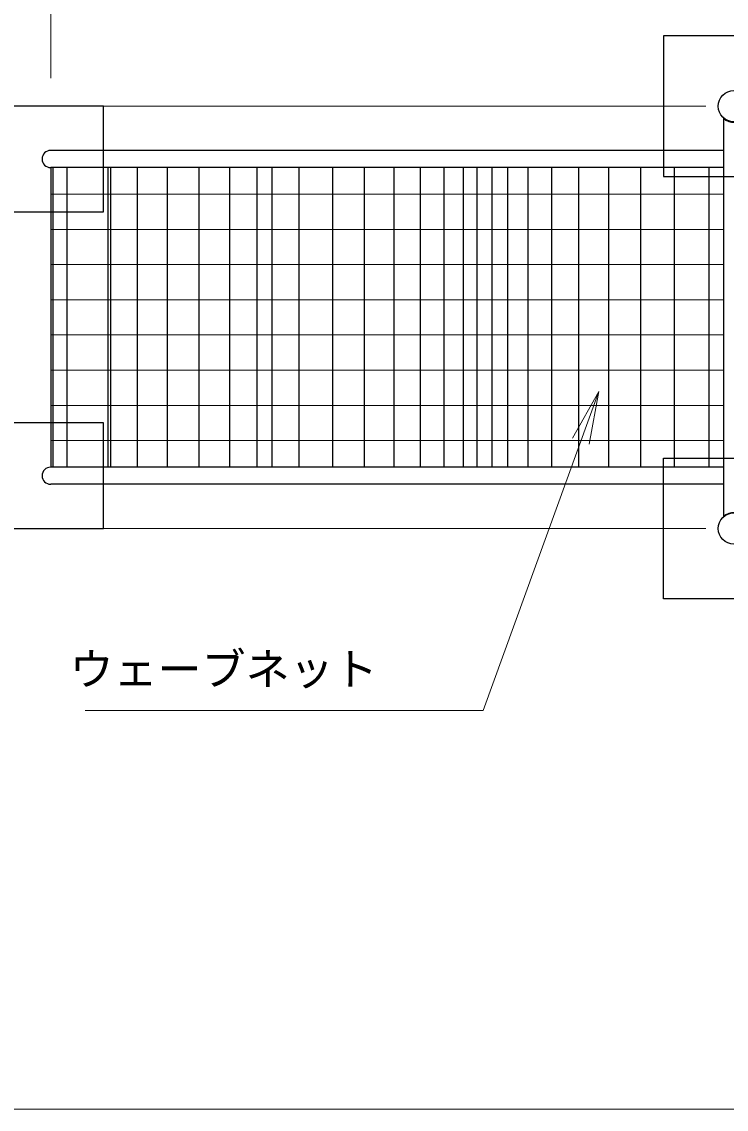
# Model space of a CAD drawing. Units: millimetres at full size, sheet at 1:80; details may follow other scales. Extents: x 1200 to 32400, y 1200 to 22560.
# Drawn here: x 5788 to 7789, y 16345 to 19435 of the extents above; entities that cross this region are included whole.
import ezdxf
from ezdxf.enums import TextEntityAlignment as Align

# ---------------------------------------------------------------- set-up
doc = ezdxf.new("R2010")
doc.units = ezdxf.units.MM
doc.header["$LTSCALE"] = 80
for name, color, linetype, lineweight in [('D-STR-DIM\u3000寸法線、寸法値', 7, 'Continuous', 13), ('D-STR-HTXT\u3000旗上げ', 7, 'Continuous', 13), ('D-STR-TXT\u3000文字列', 7, 'Continuous', 13), ('D-STR\u3000構造物外形線', 1, 'Continuous', 25)]:
    doc.layers.add(name, color=color, linetype=linetype, lineweight=lineweight)
doc.styles.add('ＭＳ ゴシック', font='')
doc.styles.get('ＭＳ ゴシック').set_extended_font_data('MS Gothic')

# ---------------------------------------------------------------- blocks, each defined once
blk = doc.blocks.new('open_arrow')
at = {"color": 0, "linetype": 'Continuous', "lineweight": -2}
blk.add_lwpolyline([(7.5, 1.25), (0, 0), (7.5, -1.25)], dxfattribs=at)

msp = doc.modelspace()

# ---------------------------------------------------------------- linework, layer by layer
at = {"layer": 'D-STR-DIM\u3000寸法線、寸法値'}
for p, q in [((5870.54, 19275.1), (5870.54, 20931.28)), ((5870.54, 19275.1), (5870.54, 20639.69)), ((7730.54, 19195.1), (4466.24, 19195.1)), ((7730.54, 17995.1), (4466.24, 17995.1)), ((7730.54, 17995.1), (4466.24, 17995.1)), ((7880.54, 16345.1), (4466.24, 16345.1))]:
    msp.add_line(p, q, dxfattribs=at)
at = {"layer": 'D-STR-HTXT\u3000旗上げ'}
msp.add_lwpolyline([(7426.88, 18384.32), (7098.23, 17478.09), (7078.23, 17478.09), (5968.46, 17478.09), (6523.34, 17478.09)], dxfattribs=at)
at = {"layer": 'D-STR-TXT\u3000文字列'}
for p, q in [((7780.54, 18945.1), (5870.54, 18945.1)), ((7780.54, 18845.1), (5870.54, 18845.1)), ((7780.54, 18745.1), (5870.54, 18745.1)), ((7780.54, 18645.1), (5870.54, 18645.1)), ((7780.54, 18545.1), (5870.54, 18545.1)), ((7780.54, 18445.1), (5870.54, 18445.1)), ((7780.54, 18345.1), (5870.54, 18345.1)), ((7780.54, 18245.1), (5870.54, 18245.1))]:
    msp.add_line(p, q, dxfattribs=at)
at = {"layer": 'D-STR\u3000構造物外形線'}
for p, q in [((7780.54, 19162.17), (7780.54, 18028.04)), ((7780.54, 19069.4), (5870.54, 19069.4)), ((7780.54, 19020.8), (5870.73, 19020.8)), ((5870.73, 19020.8), (5870.73, 18169.4)), ((5876.35, 19020.8), (5876.35, 18169.4)), ((5916.02, 19020.8), (5916.02, 18169.4)), ((6032.78, 19020.8), (6032.78, 18169.4)), ((6039.98, 19020.8), (6039.98, 18169.4)), ((6116.44, 19020.8), (6116.44, 18169.4)), ((6200.79, 19020.8), (6200.79, 18169.4)), ((6291.54, 19020.8), (6291.54, 18169.4)), ((6378.38, 19020.8), (6378.38, 18169.4)), ((6455.44, 19020.8), (6455.44, 18169.4)), ((6498.14, 19020.8), (6498.14, 18169.4)), ((6575.2, 19020.8), (6575.2, 18169.4)), ((6670.37, 19020.8), (6670.37, 18169.4)), ((6760.61, 19020.8), (6760.61, 18169.4)), ((6844.32, 19020.8), (6844.32, 18169.4)), ((6920, 19020.8), (6920, 18169.4)), ((6986.31, 19020.8), (6986.31, 18169.4)), ((7042.08, 19020.8), (7042.08, 18169.4)), ((7080.44, 19020.8), (7080.44, 18169.4)), ((7123.14, 19020.8), (7123.14, 18169.4)), ((7167.94, 19020.8), (7167.94, 18169.4)), ((7225.1, 19020.8), (7225.1, 18169.4)), ((7292.67, 19020.8), (7292.67, 18169.4)), ((7369.45, 19020.8), (7369.45, 18169.4)), ((7454.07, 19020.8), (7454.07, 18169.4)), ((7545.03, 19020.8), (7545.03, 18169.4)), ((7640.7, 19020.8), (7640.7, 18169.4)), ((7739.4, 19020.8), (7739.4, 18169.4)), ((7780.54, 18169.4), (5870.54, 18169.4)), ((7780.54, 18120.8), (5870.54, 18120.8))]:
    msp.add_line(p, q, dxfattribs=at)
for points in [[(7610.54, 18995.1), (8010.54, 18995.1), (8010.54, 19395.1), (7610.54, 19395.1)], [(5720.54, 18895.1), (6020.54, 18895.1), (6020.54, 19195.1), (5720.54, 19195.1)], [(5720.54, 17995.1), (6020.54, 17995.1), (6020.54, 18295.1), (5720.54, 18295.1)], [(8010.54, 17795.1), (7610.54, 17795.1), (7610.54, 18195.1), (8010.54, 18195.1)]]:
    msp.add_lwpolyline(points, close=True, dxfattribs=at)
for centre in [(7810.54, 19195.1), (7810.54, 17995.1)]:
    msp.add_circle(centre, 44.55, dxfattribs=at)
for centre, radius, start, end in [((7810.54, 19195.1), 45.55, 228.80552, 41.19448), ((5870.54, 19045.1), 24.3, 90, 270), ((5870.54, 18145.1), 24.3, 90, 270), ((7810.54, 17995.1), 45.55, 318.80552, 131.19448)]:
    msp.add_arc(centre, radius, start, end, dxfattribs=at)

# ---------------------------------------------------------------- block references
at = {"layer": 'D-STR-HTXT\u3000旗上げ', "xscale": 20, "yscale": 20, "rotation": 250.1}
msp.add_blockref('open_arrow', (7426.88, 18384.32), dxfattribs=at)

# ---------------------------------------------------------------- texts
at = {"layer": 'D-STR-HTXT\u3000旗上げ', "style": 'ＭＳ ゴシック'}
msp.add_text('ウェーブネット', height=91.64, dxfattribs=at).set_placement((5924.07, 17522.48), align=Align.BOTTOM_LEFT)

doc.saveas('drawing.dxf')
